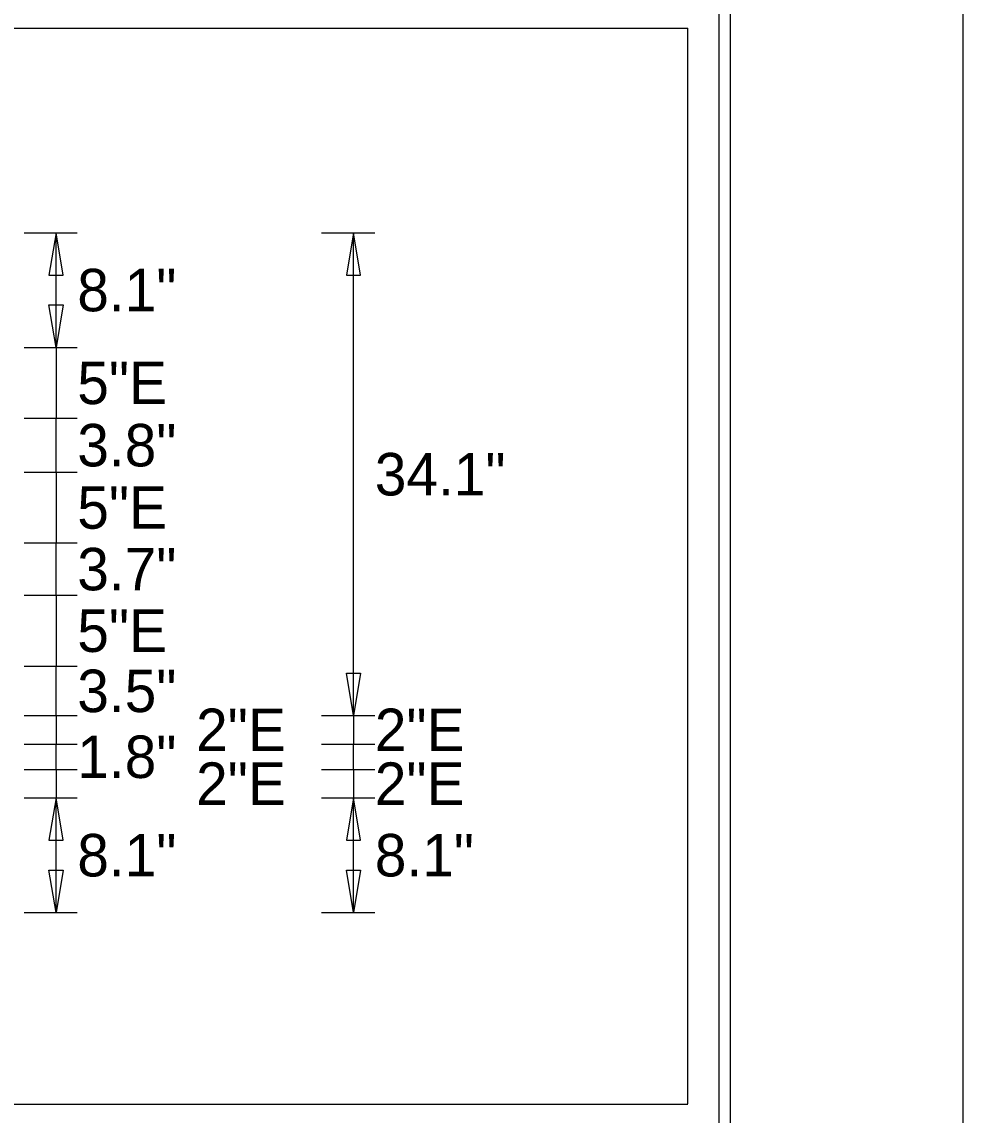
# Model space of a CAD drawing. Extents: x 17890628 to 17890844, y 17897693 to 17898000.
# Drawn here: x 17890824.88 to 17890844.26, y 17897934.73 to 17897957.24 of the extents above; entities that cross this region are included whole.
import ezdxf

# ---------------------------------------------------------------- set-up
doc = ezdxf.new("R2010")
doc.units = 0
for name, color, linetype in [('GSDims', 7, 'Continuous'), ('PlotBorder_dp', 7, 'Continuous'), ('SheetBorder_dp', 7, 'Continuous'), ('SheetLinesMisc2_dp', 7, 'Continuous')]:
    doc.layers.add(name, color=color, linetype=linetype)

msp = doc.modelspace()

# ---------------------------------------------------------------- linework, layer by layer
at = {"layer": 'GSDims'}
for p, q in [((17890824.928, 17897952.897), (17890826.022, 17897952.897)), ((17890825.584, 17897950.535), (17890825.584, 17897952.897)), ((17890831.053, 17897952.897), (17890832.147, 17897952.897)), ((17890831.709, 17897942.952), (17890831.709, 17897952.897)), ((17890824.928, 17897950.535), (17890826.022, 17897950.535)), ((17890824.928, 17897950.535), (17890826.022, 17897950.535)), ((17890825.584, 17897950.535), (17890825.584, 17897949.077)), ((17890824.928, 17897949.077), (17890826.022, 17897949.077)), ((17890824.928, 17897949.077), (17890826.022, 17897949.077)), ((17890825.584, 17897947.968), (17890825.584, 17897949.077)), ((17890824.928, 17897947.968), (17890826.022, 17897947.968)), ((17890824.928, 17897947.968), (17890826.022, 17897947.968)), ((17890825.584, 17897947.968), (17890825.584, 17897946.51)), ((17890824.928, 17897946.51), (17890826.022, 17897946.51)), ((17890824.928, 17897946.51), (17890826.022, 17897946.51)), ((17890825.584, 17897945.431), (17890825.584, 17897946.51)), ((17890824.928, 17897945.431), (17890826.022, 17897945.431)), ((17890824.928, 17897945.431), (17890826.022, 17897945.431)), ((17890825.584, 17897945.431), (17890825.584, 17897943.972)), ((17890824.928, 17897943.972), (17890826.022, 17897943.972)), ((17890824.928, 17897943.972), (17890826.022, 17897943.972)), ((17890825.584, 17897942.952), (17890825.584, 17897943.972)), ((17890824.928, 17897942.952), (17890826.022, 17897942.952)), ((17890824.928, 17897942.952), (17890826.022, 17897942.952)), ((17890825.584, 17897942.952), (17890825.584, 17897942.368)), ((17890831.053, 17897942.952), (17890832.147, 17897942.952)), ((17890831.053, 17897942.952), (17890832.147, 17897942.952)), ((17890831.709, 17897942.952), (17890831.709, 17897942.368)), ((17890824.928, 17897942.368), (17890826.022, 17897942.368)), ((17890824.928, 17897942.368), (17890826.022, 17897942.368)), ((17890825.584, 17897941.843), (17890825.584, 17897942.368)), ((17890831.053, 17897942.368), (17890832.147, 17897942.368)), ((17890831.053, 17897942.368), (17890832.147, 17897942.368)), ((17890831.709, 17897941.843), (17890831.709, 17897942.368)), ((17890824.928, 17897941.843), (17890826.022, 17897941.843)), ((17890824.928, 17897941.843), (17890826.022, 17897941.843)), ((17890825.584, 17897941.843), (17890825.584, 17897941.26)), ((17890831.053, 17897941.843), (17890832.147, 17897941.843)), ((17890831.053, 17897941.843), (17890832.147, 17897941.843)), ((17890831.709, 17897941.843), (17890831.709, 17897941.26)), ((17890824.928, 17897941.26), (17890826.022, 17897941.26)), ((17890824.928, 17897941.26), (17890826.022, 17897941.26)), ((17890825.584, 17897938.897), (17890825.584, 17897941.26)), ((17890831.053, 17897941.26), (17890832.147, 17897941.26)), ((17890831.053, 17897941.26), (17890832.147, 17897941.26)), ((17890831.709, 17897938.897), (17890831.709, 17897941.26)), ((17890824.928, 17897938.897), (17890826.022, 17897938.897)), ((17890831.053, 17897938.897), (17890832.147, 17897938.897))]:
    msp.add_line(p, q, dxfattribs=at)
for points in [[(17890825.584, 17897952.897), (17890825.438, 17897952.022), (17890825.73, 17897952.022)], [(17890831.709, 17897952.897), (17890831.563, 17897952.022), (17890831.855, 17897952.022)], [(17890825.584, 17897950.535), (17890825.438, 17897951.41), (17890825.73, 17897951.41)], [(17890831.709, 17897942.952), (17890831.563, 17897943.827), (17890831.855, 17897943.827)], [(17890825.584, 17897941.26), (17890825.438, 17897940.385), (17890825.73, 17897940.385)], [(17890831.709, 17897941.26), (17890831.563, 17897940.385), (17890831.855, 17897940.385)], [(17890825.584, 17897938.897), (17890825.438, 17897939.772), (17890825.73, 17897939.772)], [(17890831.709, 17897938.897), (17890831.563, 17897939.772), (17890831.855, 17897939.772)]]:
    msp.add_lwpolyline(points, close=True, dxfattribs=at)
at = {"layer": 'PlotBorder_dp'}
msp.add_lwpolyline([(17890700.471, 17897907.435), (17890844.259, 17897907.435), (17890844.259, 17897999.809), (17890700.471, 17897999.809)], close=True, dxfattribs=at)
at = {"layer": 'SheetBorder_dp'}
msp.add_line((17890839.466, 17897998.938), (17890839.466, 17897908.306), dxfattribs=at)
at = {"layer": 'SheetLinesMisc2_dp'}
for p, q in [((17890839.233, 17897915.484), (17890839.233, 17897998.731)), ((17890793.11, 17897957.108), (17890838.594, 17897957.108)), ((17890838.594, 17897934.985), (17890838.594, 17897957.109)), ((17890793.11, 17897934.953), (17890838.594, 17897934.953)), ((17890838.594, 17897934.955), (17890838.594, 17897934.985))]:
    msp.add_line(p, q, dxfattribs=at)

# ---------------------------------------------------------------- texts
at = {"layer": 'GSDims'}
for s, p in [('8.1"', (17890826.022, 17897951.279)), ('5"E', (17890826.022, 17897949.368)), ('3.8"', (17890826.022, 17897948.085)), ('34.1"', (17890832.147, 17897947.487)), ('5"E', (17890826.022, 17897946.802)), ('3.7"', (17890826.022, 17897945.533)), ('5"E', (17890826.022, 17897944.264)), ('3.5"', (17890826.022, 17897943.025)), ('2"E', (17890828.468, 17897942.222)), ('2"E', (17890832.147, 17897942.222)), ('1.8"', (17890826.022, 17897941.668)), ('2"E', (17890828.468, 17897941.114)), ('2"E', (17890832.147, 17897941.114)), ('8.1"', (17890826.022, 17897939.641)), ('8.1"', (17890832.147, 17897939.641))]:
    msp.add_text(s, height=0.875, dxfattribs=at).set_placement(p)

doc.saveas('drawing.dxf')
